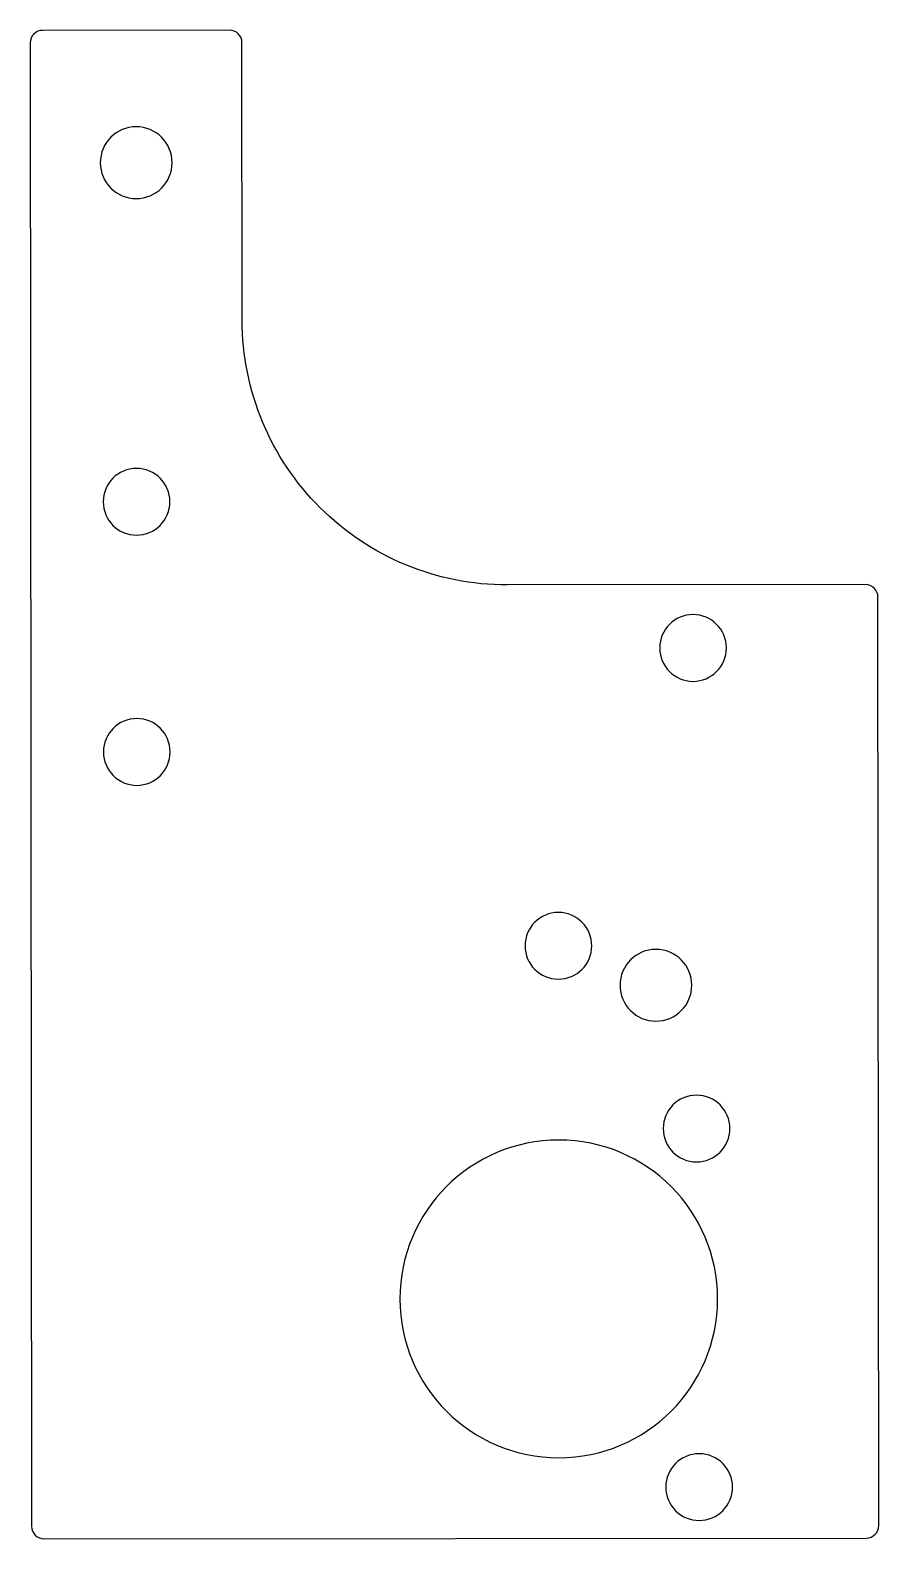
# Model space of a CAD drawing. Header units: millimetres. Extents: x -273.3 to -222.4, y -180 to -89.6.
import ezdxf

# ---------------------------------------------------------------- set-up
doc = ezdxf.new("R2010")
doc.units = ezdxf.units.MM
doc.layers.get('0').update_dxf_attribs({"linetype": 'CONTINUOUS'})

msp = doc.modelspace()

# ---------------------------------------------------------------- linework, layer by layer
msp.add_lwpolyline([(-223.186, -179.968, 0.414214), (-222.437, -179.217), (-222.492, -123.567, 0.414214), (-223.243, -122.818), (-244.718, -122.839, -0.414214), (-260.609, -106.98), (-260.626, -90.331, 0.414214), (-261.376, -89.582), (-272.576, -89.593, 0.414214), (-273.326, -90.344), (-273.237, -179.268, 0.414214), (-272.486, -180.017)], format="xyb", close=True)
at = {"extrusion": (-3.92206e-20, 3.9451e-17, -1)}
for centre in [(266.968, -97.525), (235.804, -146.834)]:
    msp.add_circle(centre, 2.153, dxfattribs=at)
at = {"extrusion": (-7.14959e-18, 8.97656e-15, -1)}
for centre in [(266.948, -117.85), (233.578, -126.616), (266.933, -132.85), (241.652, -144.468), (233.368, -155.425), (233.211, -176.915)]:
    msp.add_circle(centre, 2, dxfattribs=at)
at = {"extrusion": (-5.35452e-20, 5.38597e-17, -1)}
msp.add_circle((241.628, -165.635), 9.525, dxfattribs=at)

doc.saveas('drawing.dxf')
